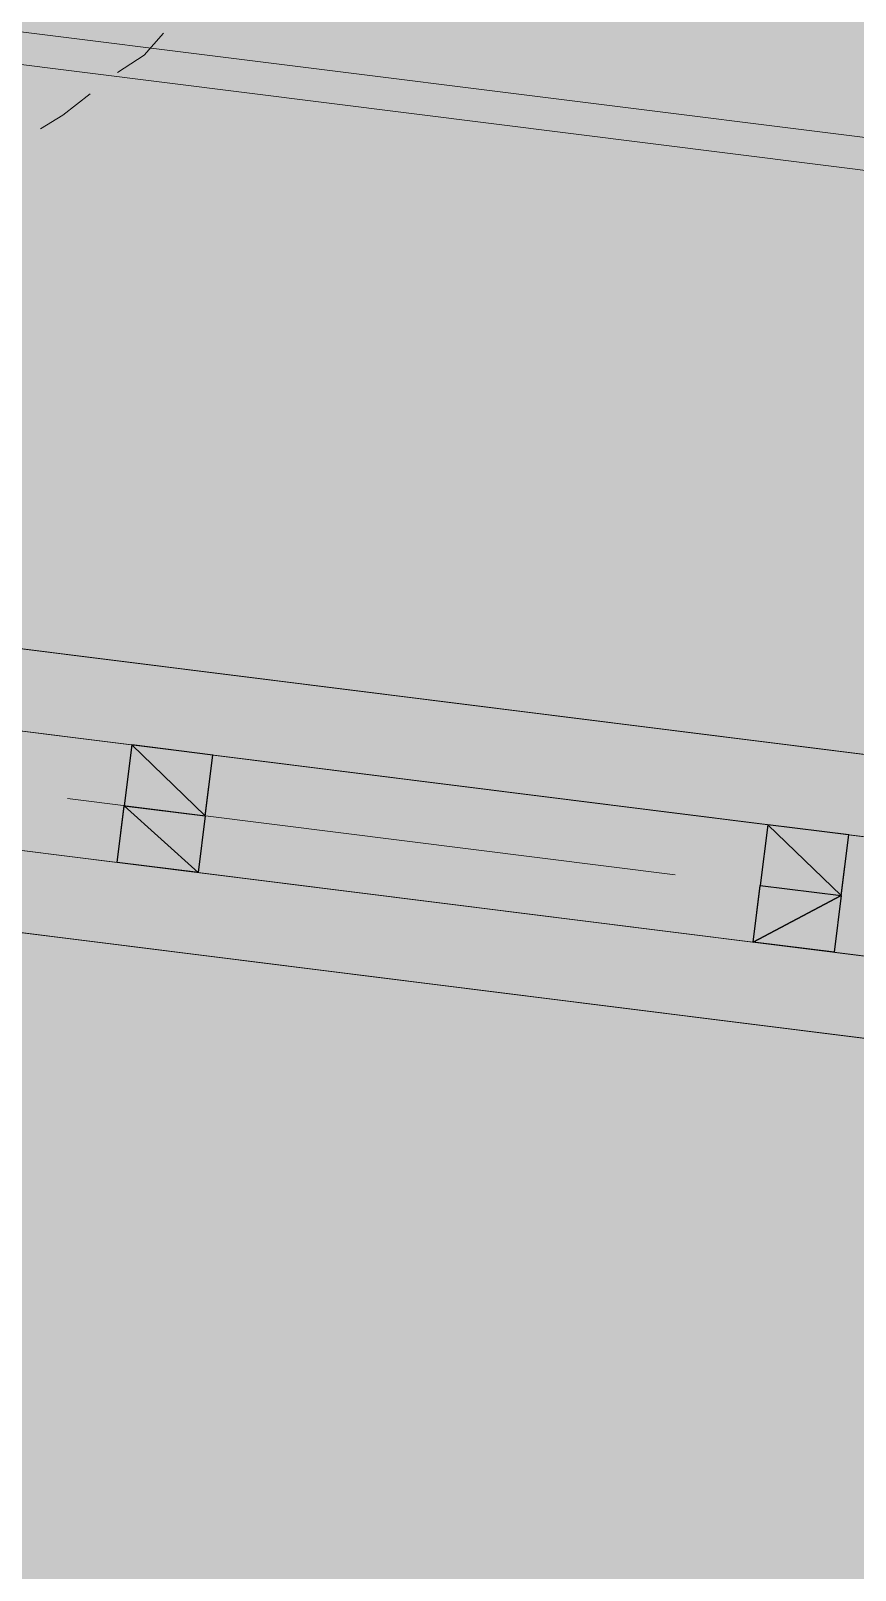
# Model space of a CAD drawing. Header units: metres. Extents: x -4 to 509425, y 7549 to 4732445.
# Drawn here: x 475987.612 to 475989.321, y 4719780.166 to 4719783.358 of the extents above; entities that cross this region are included whole.
import ezdxf

# ---------------------------------------------------------------- set-up
doc = ezdxf.new("R2010")
doc.units = ezdxf.units.M
doc.header["$LTSCALE"] = 0.01
doc.header["$MEASUREMENT"] = 0
doc.layers.get('0').update_dxf_attribs({"lineweight": 0})
doc.layers.add('_SUBESTACIÓN', color=1, linetype='Continuous')
doc.layers.add('SUBESTACION LA VID', color=253, linetype='Continuous')

# ---------------------------------------------------------------- blocks, each defined once
blk = doc.blocks.new('A$Cfff6051d')
at = {"layer": 'SUBESTACION LA VID', "lineweight": 15}
for p, q in [((475993.1092, 4719781.3851), (475980.0971, 4719783.0164)), ((475992.9369, 4719781.236), (475980.2188, 4719782.8305)), ((475992.9064, 4719780.9924), (475980.1883, 4719782.5869)), ((475993.0365, 4719780.8054), (475980.0244, 4719782.4368)), ((475987.7906, 4719781.6338), (475987.8211, 4719781.8774)), ((475987.9586, 4719781.6127), (475987.9891, 4719781.8563)), ((475988.9478, 4719781.6081), (475987.6877, 4719781.7661)), ((475989.1094, 4719781.4684), (475989.14, 4719781.712)), ((475989.2774, 4719781.4474), (475989.308, 4719781.691))]:
    blk.add_line(p, q, dxfattribs=at)
at = {"layer": 'SUBESTACION LA VID', "lineweight": 0}
for p, q in [((475986.5905, 4719782.2023), (475990.5555, 4719781.7052)), ((475990.5807, 4719781.702), (475986.5905, 4719782.2023)), ((475986.4939, 4719782.0438), (475987.8211, 4719781.8774)), ((475986.4633, 4719781.8002), (475987.7906, 4719781.6338)), ((475987.7906, 4719781.6338), (475990.4367, 4719781.302))]:
    blk.add_line(p, q, dxfattribs=at)
at = {"layer": 'SUBESTACION LA VID', "lineweight": 15}
for points in [[(475986.8745, 4719783.3783), (475986.8829, 4719783.4455), (475990.5959, 4719782.98), (475990.5874, 4719782.9128), (475986.8745, 4719783.3783)], [(475987.7912, 4719783.2719), (475987.8468, 4719783.3076), (475987.8868, 4719783.3538)], [(475987.6315, 4719783.1554), (475987.6777, 4719783.1837), (475987.7345, 4719783.2278)], [(475992.958, 4719781.404), (475990.5807, 4719781.702), (475990.587, 4719781.7525), (475990.5618, 4719781.7556), (475990.5555, 4719781.7052), (475986.6073, 4719782.2002), (475986.6137, 4719782.2506), (475986.5969, 4719782.2527), (475986.5905, 4719782.2023), (475982.6424, 4719782.6973), (475982.6487, 4719782.7477), (475982.6235, 4719782.7508), (475982.6172, 4719782.7004), (475980.2399, 4719782.9985)], [(475986.6619, 4719782.0227), (475987.8211, 4719781.8774), (475987.8053, 4719781.7514), (475987.9733, 4719781.7303), (475987.9891, 4719781.8563), (475989.14, 4719781.712), (475989.1242, 4719781.586), (475989.2922, 4719781.565), (475989.308, 4719781.691), (475990.4672, 4719781.5456), (475990.4514, 4719781.4196), (475990.6194, 4719781.3986), (475990.6352, 4719781.5246), (475991.3577, 4719781.434)], [(475992.8853, 4719780.8244), (475990.508, 4719781.1224), (475990.5017, 4719781.072), (475990.4765, 4719781.0752), (475990.4828, 4719781.1256), (475986.5347, 4719781.6206), (475986.5283, 4719781.5702), (475986.5115, 4719781.5723), (475986.5179, 4719781.6227), (475982.5697, 4719782.1177), (475982.5634, 4719782.0672), (475982.5382, 4719782.0704), (475982.5445, 4719782.1208), (475980.1672, 4719782.4189)], [(475986.6313, 4719781.7791), (475987.7906, 4719781.6338), (475987.8053, 4719781.7514), (475987.9733, 4719781.7303), (475987.9586, 4719781.6127), (475989.1094, 4719781.4684), (475989.1242, 4719781.586), (475989.2922, 4719781.565), (475989.2774, 4719781.4474), (475990.4367, 4719781.302), (475990.4514, 4719781.4196), (475990.6194, 4719781.3986), (475990.6047, 4719781.281), (475991.3271, 4719781.1904)]]:
    blk.add_lwpolyline(points, dxfattribs=at)
at = {"layer": 'SUBESTACION LA VID', "lineweight": 0}
for points in [[(475980.2399, 4719782.9985), (475990.5807, 4719781.702), (475982.6172, 4719782.7004)], [(475980.1672, 4719782.4189), (475990.508, 4719781.1224), (475982.5445, 4719782.1208)], [(475990.508, 4719781.1224), (475986.5347, 4719781.6206), (475982.5445, 4719782.1208), (475986.5179, 4719781.6227)], [(475991.3577, 4719781.434), (475990.4672, 4719781.5456), (475987.8211, 4719781.8774)], [(475989.308, 4719781.691), (475987.8211, 4719781.8774), (475989.14, 4719781.712)], [(475989.1094, 4719781.4684), (475990.4367, 4719781.302), (475987.9586, 4719781.6127)]]:
    blk.add_lwpolyline(points, dxfattribs=at)
at = {"layer": 'SUBESTACION LA VID'}
for points in [[(475987.8053, 4719781.7514), (475987.9733, 4719781.7303), (475987.8211, 4719781.8774)], [(475987.9733, 4719781.7303), (475987.9891, 4719781.8563), (475987.8211, 4719781.8774)], [(475987.7906, 4719781.6338), (475987.8053, 4719781.7514), (475987.9586, 4719781.6127)], [(475987.9586, 4719781.6127), (475987.8053, 4719781.7514), (475987.9733, 4719781.7303)], [(475989.1242, 4719781.586), (475989.2922, 4719781.565), (475989.14, 4719781.712)], [(475989.2922, 4719781.565), (475989.308, 4719781.691), (475989.14, 4719781.712)], [(475989.1094, 4719781.4684), (475989.1242, 4719781.586), (475989.2922, 4719781.565)], [(475989.2774, 4719781.4474), (475989.1094, 4719781.4684), (475989.2922, 4719781.565)]]:
    blk.add_lwpolyline(points, close=True, dxfattribs=at)
at = {"layer": 'SUBESTACION LA VID', "lineweight": 0}
for points in [[(475987.8053, 4719781.7514), (475987.9733, 4719781.7303), (475987.8211, 4719781.8774)], [(475987.9733, 4719781.7303), (475987.9891, 4719781.8563), (475987.8211, 4719781.8774)], [(475987.7906, 4719781.6338), (475987.8053, 4719781.7514), (475987.9586, 4719781.6127)], [(475987.9586, 4719781.6127), (475987.8053, 4719781.7514), (475987.9733, 4719781.7303)], [(475989.1242, 4719781.586), (475989.2922, 4719781.565), (475989.14, 4719781.712)], [(475989.2922, 4719781.565), (475989.308, 4719781.691), (475989.14, 4719781.712)], [(475989.1094, 4719781.4684), (475989.1242, 4719781.586), (475989.2922, 4719781.565)], [(475989.2774, 4719781.4474), (475989.1094, 4719781.4684), (475989.2922, 4719781.565)]]:
    blk.add_lwpolyline(points, close=True, dxfattribs=at)

msp = doc.modelspace()

# ---------------------------------------------------------------- hatches: boundary and pattern name
at = {"layer": '_SUBESTACIÓN', "transparency": 33554559}
h = msp.add_hatch(color=1, dxfattribs=at)
h.dxf.hatch_style = 1
h.paths.add_polyline_path([(475968.6399, 4719805.825), (476089.9386, 4719790.615), (476078.1686, 4719696.74), (475956.8686, 4719711.9502)])

# ---------------------------------------------------------------- block references
at = {"linetype": 'Continuous'}
msp.add_blockref('A$Cfff6051d', (0, 0), dxfattribs=at)

doc.saveas('drawing.dxf')
